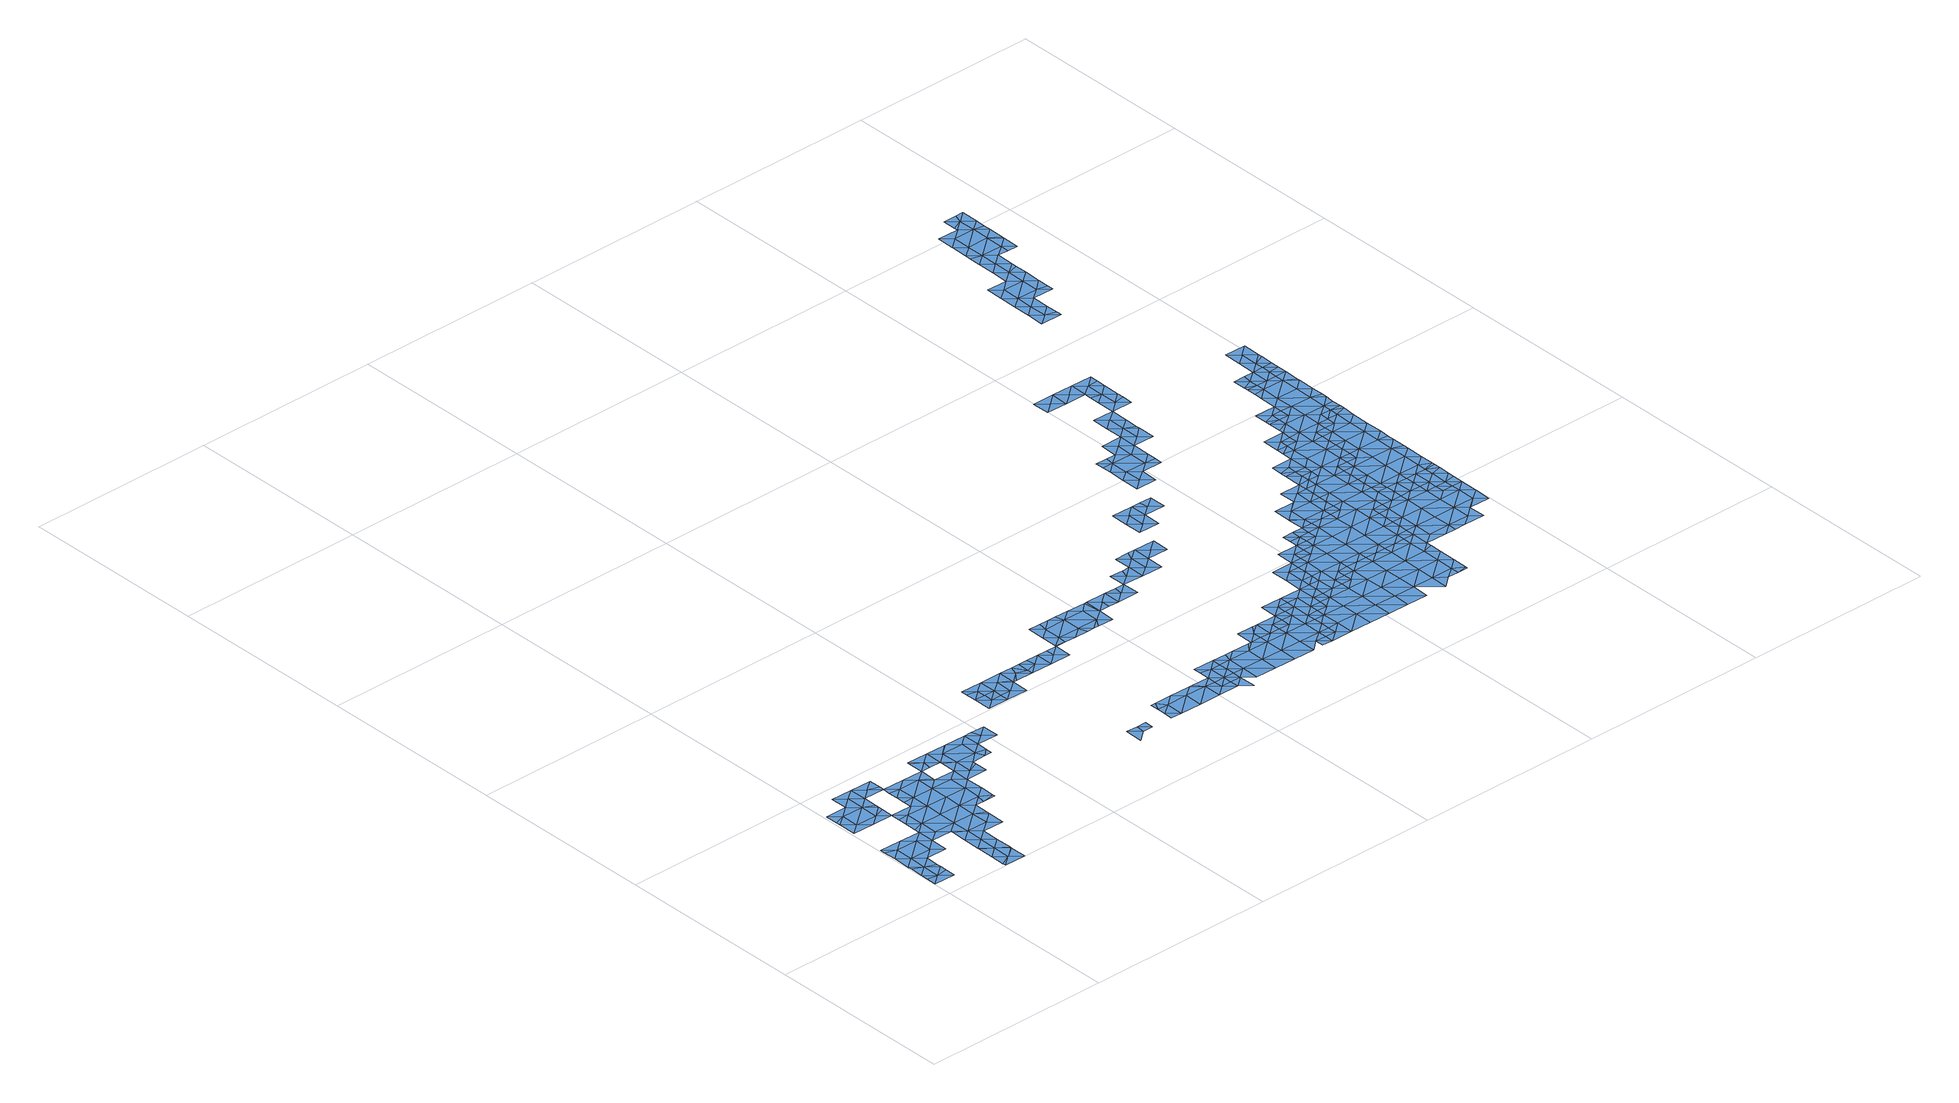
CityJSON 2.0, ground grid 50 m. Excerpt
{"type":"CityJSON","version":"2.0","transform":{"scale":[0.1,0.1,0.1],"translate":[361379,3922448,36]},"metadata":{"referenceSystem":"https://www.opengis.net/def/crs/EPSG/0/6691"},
"CityObjects":{
"waterbody1":{"type":"WaterBody","attributes":{"name":"9","class":"1140","function":"1","WaterBodyRiverFloodingRiskAttribute.description":"5","WaterBodyRiverFloodingRiskAttribute.rankOrg":"1","WaterBodyRiverFloodingRiskAttribute.adminType":"2","WaterBodyRiverFloodingRiskAttribute.scale":"L1"},"geometry":[{"type":"MultiSurface","lod":"1","boundaries":[[[0,1,2]],[[2,1,3]],[[3,1,4]],[[5,6,7]],[[7,6,8]],[[9,1,8]],[[1,9,10]],[[11,12,4]],[[7,8,1]],[[3,4,12]],[[13,3,12]],[[3,14,2]],[[11,4,15]],[[10,4,1]],[[8,16,9]],[[6,16,8]],[[1,0,7]],[[5,7,17]],[[14,3,13]],[[18,5,17]],[[18,19,5]],[[19,6,5]],[[9,20,10]],[[4,10,15]],[[15,10,21]],[[21,10,20]]]}]},
"waterbody2":{"type":"WaterBody","attributes":{"name":"9","class":"1140","function":"1","WaterBodyRiverFloodingRiskAttribute.description":"5","WaterBodyRiverFloodingRiskAttribute.rankOrg":"1","WaterBodyRiverFloodingRiskAttribute.adminType":"2","WaterBodyRiverFloodingRiskAttribute.scale":"L1"},"geometry":[{"type":"MultiSurface","lod":"1","boundaries":[[[22,23,24]],[[24,23,25]],[[26,27,28]],[[26,28,13]],[[13,28,29]],[[29,28,30]],[[31,30,28]],[[32,30,31]],[[31,24,32]],[[32,24,25]],[[32,25,33]],[[33,34,35]],[[34,33,25]],[[34,25,36]],[[37,34,36]],[[37,36,38]],[[38,36,39]],[[38,39,40]],[[41,42,43]],[[43,42,44]],[[44,45,43]],[[46,43,45]],[[47,48,49]],[[50,47,49]],[[51,47,50]],[[47,51,31]],[[47,31,52]],[[52,31,27]],[[48,53,54]],[[48,54,49]],[[49,54,55]],[[56,57,58]],[[49,55,59]],[[59,55,60]],[[60,55,57]],[[58,57,55]],[[61,62,63]],[[64,65,62]],[[66,67,68]],[[69,62,65]],[[68,67,70]],[[71,67,72]],[[72,67,66]],[[73,74,75]],[[76,75,74]],[[76,77,34]],[[77,35,34]],[[78,79,80]],[[81,82,79]],[[30,33,35]],[[83,82,81]],[[84,22,85]],[[86,22,24]],[[51,86,24]],[[23,87,25]],[[23,88,87]],[[30,32,33]],[[25,87,36]],[[87,39,36]],[[88,23,89]],[[89,90,91]],[[43,92,93]],[[92,94,93]],[[41,43,93]],[[42,95,44]],[[45,44,84]],[[59,96,50]],[[60,96,59]],[[57,97,60]],[[85,22,86]],[[86,51,50]],[[76,34,37]],[[31,28,27]],[[54,98,99]],[[53,98,54]],[[99,55,54]],[[59,50,49]],[[55,99,58]],[[100,101,102]],[[102,103,100]],[[102,104,103]],[[105,102,101]],[[102,105,104]],[[106,107,108]],[[109,61,110]],[[61,109,62]],[[100,62,109]],[[100,64,62]],[[74,73,63]],[[74,63,69]],[[63,62,69]],[[74,69,111]],[[74,111,76]],[[76,111,77]],[[80,77,111]],[[80,35,77]],[[79,35,80]],[[82,35,79]],[[82,30,35]],[[30,82,29]],[[29,82,112]],[[83,112,82]],[[83,81,113]],[[113,81,17]],[[81,114,17]],[[114,81,79]],[[79,115,114]],[[79,78,115]],[[103,64,100]],[[51,24,31]],[[116,64,103]],[[65,64,116]],[[117,65,116]],[[66,65,117]],[[68,65,66]],[[65,68,69]],[[118,69,68]],[[69,118,111]],[[67,115,70]],[[71,115,67]],[[92,119,120]],[[92,121,119]],[[122,107,106]],[[57,107,122]],[[107,57,123]],[[123,57,56]],[[84,44,22]],[[95,22,44]],[[90,95,91]],[[120,94,92]],[[43,124,92]],[[124,43,46]],[[108,107,125]],[[122,97,57]],[[123,126,107]],[[125,107,126]],[[124,121,92]],[[95,90,22]],[[23,90,89]],[[90,23,22]]]}]},
"waterbody3":{"type":"WaterBody","attributes":{"name":"9","class":"1140","function":"1","WaterBodyRiverFloodingRiskAttribute.description":"5","WaterBodyRiverFloodingRiskAttribute.rankOrg":"2","WaterBodyRiverFloodingRiskAttribute.adminType":"2","WaterBodyRiverFloodingRiskAttribute.scale":"L1"},"geometry":[{"type":"MultiSurface","lod":"1","boundaries":[[[127,128,129]],[[128,130,129]],[[131,129,132]],[[129,133,132]],[[131,127,129]],[[130,133,129]]]}]},
"waterbody4":{"type":"WaterBody","attributes":{"name":"9","class":"1140","function":"1","WaterBodyRiverFloodingRiskAttribute.description":"5","WaterBodyRiverFloodingRiskAttribute.rankOrg":"1","WaterBodyRiverFloodingRiskAttribute.adminType":"2","WaterBodyRiverFloodingRiskAttribute.scale":"L1"},"geometry":[{"type":"MultiSurface","lod":"1","boundaries":[[[128,134,135]],[[127,131,134]],[[136,134,131]],[[134,136,137]],[[128,127,134]],[[136,131,138]],[[133,139,140]],[[137,135,134]],[[132,133,140]],[[140,131,132]],[[138,131,140]],[[141,136,138]],[[141,138,142]],[[142,138,143]],[[143,138,140]],[[139,143,140]]]}]},
"waterbody5":{"type":"WaterBody","attributes":{"name":"9","class":"1140","function":"1","WaterBodyRiverFloodingRiskAttribute.description":"5","WaterBodyRiverFloodingRiskAttribute.rankOrg":"2","WaterBodyRiverFloodingRiskAttribute.adminType":"2","WaterBodyRiverFloodingRiskAttribute.scale":"L1"},"geometry":[{"type":"MultiSurface","lod":"1","boundaries":[[[144,145,146]],[[147,144,146]],[[148,147,146]],[[147,148,149]],[[150,151,152]],[[150,153,154]],[[154,155,156]],[[150,152,153]],[[155,154,153]],[[152,157,153]],[[155,153,158]],[[159,157,152]],[[158,153,157]],[[160,158,157]],[[159,161,157]],[[162,161,159]],[[157,161,160]],[[161,163,160]],[[164,161,162]],[[165,164,162]],[[164,166,161]],[[163,161,167]],[[166,167,161]],[[168,164,165]],[[169,168,165]],[[165,170,169]],[[171,172,169]],[[173,172,174]],[[173,169,172]],[[175,174,172]],[[176,174,175]],[[177,176,175]],[[178,172,171]],[[177,175,179]],[[178,180,172]],[[175,172,180]],[[179,175,181]],[[182,175,180]],[[181,175,182]],[[178,183,180]],[[184,181,182]],[[185,182,180]],[[180,183,186]],[[184,182,187]],[[180,186,185]],[[187,182,185]],[[183,188,186]],[[189,187,185]],[[185,190,189]],[[191,190,185]],[[186,188,192]],[[185,186,191]],[[191,186,192]],[[188,193,192]],[[194,190,191]],[[195,191,192]],[[193,195,192]],[[194,191,196]],[[193,197,195]],[[198,191,195]],[[196,191,198]],[[197,199,195]],[[196,200,201]],[[201,200,202]],[[203,198,195]],[[200,196,198]],[[204,203,195]],[[195,199,204]],[[205,202,200]],[[203,206,198]],[[207,200,198]],[[206,207,198]],[[208,200,207]],[[205,200,208]],[[209,208,207]],[[209,207,210]],[[209,211,208]],[[212,211,213]],[[212,208,211]],[[210,214,209]],[[211,215,213]],[[216,217,209]],[[216,209,214]],[[211,209,217]],[[211,217,215]],[[218,219,217]],[[217,219,215]],[[220,215,219]],[[218,221,219]],[[219,222,220]],[[219,221,222]],[[223,222,221]],[[221,224,223]],[[223,225,222]],[[226,222,225]],[[227,226,225]],[[224,228,223]],[[229,230,231]],[[232,225,223]],[[230,227,225]],[[229,227,230]],[[233,232,223]],[[233,223,228]],[[234,231,230]],[[225,235,230]],[[235,225,232]],[[234,230,236]],[[235,232,237]],[[230,238,236]],[[238,230,235]],[[237,239,235]],[[240,236,241]],[[236,238,241]],[[242,240,241]],[[239,243,235]],[[244,242,241]],[[238,235,243]],[[245,241,238]],[[246,243,239]],[[243,245,238]],[[247,244,241]],[[248,247,241]],[[245,248,241]],[[246,249,243]],[[250,245,243]],[[247,251,252]],[[248,251,247]],[[252,251,253]],[[243,249,250]],[[254,253,251]],[[249,255,250]],[[248,256,251]],[[245,250,257]],[[248,245,256]],[[255,258,250]],[[254,251,259]],[[245,257,256]],[[251,260,259]],[[258,261,250]],[[250,261,257]],[[251,256,260]],[[262,261,258]],[[261,263,257]],[[257,264,256]],[[265,259,260]],[[266,260,256]],[[260,267,265]],[[262,268,261]],[[264,257,263]],[[269,270,261]],[[269,261,268]],[[266,256,264]],[[263,261,270]],[[267,260,266]],[[271,272,263]],[[271,263,270]],[[264,263,272]],[[272,273,264]],[[274,267,266]],[[275,267,274]],[[273,276,264]],[[264,276,266]],[[277,275,274]],[[274,278,277]],[[279,278,280]],[[279,277,278]],[[276,281,266]],[[280,282,283]],[[266,281,274]],[[282,280,278]],[[283,284,285]],[[274,286,278]],[[284,283,282]],[[281,276,287]],[[288,282,278]],[[286,274,281]],[[289,290,291]],[[292,284,282]],[[287,293,281]],[[294,289,295]],[[295,289,291]],[[278,286,288]],[[296,286,281]],[[282,297,292]],[[296,281,293]],[[291,298,295]],[[299,294,295]],[[282,288,297]],[[300,288,286]],[[301,300,286]],[[301,286,296]],[[302,296,293]],[[299,295,298]],[[303,304,298]],[[303,292,304]],[[302,293,305]],[[306,307,288]],[[292,297,304]],[[306,288,300]],[[308,299,298]],[[297,288,307]],[[309,296,302]],[[310,304,297]],[[308,298,304]],[[311,310,297]],[[305,312,302]],[[311,297,307]],[[313,314,299]],[[308,313,299]],[[315,309,302]],[[315,302,312]],[[316,314,317]],[[318,308,304]],[[317,314,313]],[[319,304,310]],[[319,318,304]],[[318,313,308]],[[312,320,315]],[[321,317,313]],[[312,322,320]],[[319,310,323]],[[324,315,320]],[[322,325,320]],[[323,326,319]],[[327,313,318]],[[328,324,320]],[[321,313,327]],[[329,318,319]],[[330,331,332]],[[333,329,319]],[[328,320,325]],[[333,319,326]],[[334,335,321]],[[336,325,332]],[[334,337,335]],[[334,321,327]],[[338,339,318]],[[318,339,327]],[[332,331,336]],[[337,340,341]],[[318,329,338]],[[325,342,328]],[[334,340,337]],[[342,325,336]],[[341,340,343]],[[344,334,327]],[[331,345,336]],[[346,344,327]],[[346,327,339]],[[347,328,342]],[[345,348,336]],[[349,343,340]],[[342,336,350]],[[336,348,350]],[[342,351,347]],[[352,334,344]],[[353,349,340]],[[351,342,350]],[[351,354,347]],[[352,355,334]],[[340,334,355]],[[344,356,352]],[[340,355,353]],[[356,357,352]],[[358,359,353]],[[359,358,360]],[[361,362,352]],[[352,362,355]],[[353,355,358]],[[352,357,361]],[[360,363,364]],[[360,358,363]],[[365,358,355]],[[362,365,355]],[[364,366,367]],[[363,366,364]],[[367,366,368]],[[358,369,363]],[[370,368,366]],[[365,362,371]],[[358,365,369]],[[372,370,366]],[[365,371,373]],[[363,369,374]],[[366,363,375]],[[373,376,365]],[[366,375,372]],[[369,365,377]],[[363,374,375]],[[365,376,377]],[[377,378,369]],[[378,379,369]],[[374,369,379]],[[380,372,375]],[[381,375,374]],[[374,379,381]],[[382,375,381]],[[380,375,383]],[[375,382,383]]]}]},
"waterbody6":{"type":"WaterBody","attributes":{"name":"9","class":"1140","function":"1","WaterBodyRiverFloodingRiskAttribute.description":"5","WaterBodyRiverFloodingRiskAttribute.rankOrg":"2","WaterBodyRiverFloodingRiskAttribute.adminType":"2","WaterBodyRiverFloodingRiskAttribute.scale":"L1"},"geometry":[{"type":"MultiSurface","lod":"1","boundaries":[[[384,385,386]],[[384,387,385]],[[385,387,388]],[[389,388,387]],[[141,143,387]],[[141,387,384]],[[389,387,143]]]}]},
"waterbody7":{"type":"WaterBody","attributes":{"name":"9","class":"1140","function":"1","WaterBodyRiverFloodingRiskAttribute.description":"5","WaterBodyRiverFloodingRiskAttribute.rankOrg":"1","WaterBodyRiverFloodingRiskAttribute.adminType":"2","WaterBodyRiverFloodingRiskAttribute.scale":"L1"},"geometry":[{"type":"MultiSurface","lod":"1","boundaries":[[[390,391,386]],[[386,385,390]],[[385,388,390]],[[392,391,390]],[[393,392,390]],[[388,393,390]]]}]},
"waterbody8":{"type":"WaterBody","attributes":{"name":"9","class":"1140","function":"1","WaterBodyRiverFloodingRiskAttribute.description":"5","WaterBodyRiverFloodingRiskAttribute.rankOrg":"2","WaterBodyRiverFloodingRiskAttribute.adminType":"2","WaterBodyRiverFloodingRiskAttribute.scale":"L1"},"geometry":[{"type":"MultiSurface","lod":"1","boundaries":[[[394,392,395]],[[396,395,393]],[[392,393,395]],[[397,395,396]],[[394,395,397]]]}]},
"waterbody9":{"type":"WaterBody","attributes":{"name":"9","class":"1140","function":"1","WaterBodyRiverFloodingRiskAttribute.description":"5","WaterBodyRiverFloodingRiskAttribute.rankOrg":"1","WaterBodyRiverFloodingRiskAttribute.adminType":"2","WaterBodyRiverFloodingRiskAttribute.scale":"L1"},"geometry":[{"type":"MultiSurface","lod":"1","boundaries":[[[166,164,398]],[[168,169,398]],[[173,398,169]],[[177,399,400]],[[167,400,401]],[[401,400,399]],[[168,398,164]],[[174,398,173]],[[177,400,176]],[[166,398,167]],[[167,398,400]],[[174,400,398]],[[400,174,176]]]}]},
"waterbody10":{"type":"WaterBody","attributes":{"name":"9","class":"1140","function":"1","WaterBodyRiverFloodingRiskAttribute.description":"5","WaterBodyRiverFloodingRiskAttribute.rankOrg":"1","WaterBodyRiverFloodingRiskAttribute.adminType":"2","WaterBodyRiverFloodingRiskAttribute.scale":"L1"},"geometry":[{"type":"MultiSurface","lod":"1","boundaries":[[[402,403,404]],[[405,406,407]],[[408,405,407]],[[409,410,411]],[[410,403,411]],[[412,409,411]],[[412,411,413]],[[413,411,414]],[[415,403,416]],[[417,403,415]],[[403,417,407]],[[418,409,419]],[[403,407,404]],[[418,410,409]],[[420,421,404]],[[402,414,411]],[[422,414,402]],[[420,423,397]],[[423,420,404]],[[411,403,402]],[[402,404,421]],[[416,410,418]],[[403,410,416]],[[408,407,417]],[[407,406,404]],[[406,423,404]],[[421,422,402]]]}]},
"waterbody11":{"type":"WaterBody","attributes":{"name":"9","class":"1140","function":"1","WaterBodyRiverFloodingRiskAttribute.description":"5","WaterBodyRiverFloodingRiskAttribute.rankOrg":"2","WaterBodyRiverFloodingRiskAttribute.adminType":"2","WaterBodyRiverFloodingRiskAttribute.scale":"L1"},"geometry":[{"type":"MultiSurface","lod":"1","boundaries":[[[424,425,426]],[[426,425,419]],[[409,426,419]],[[427,426,409]],[[424,426,427]]]}]},
"waterbody12":{"type":"WaterBody","attributes":{"name":"9","class":"1140","function":"1","WaterBodyRiverFloodingRiskAttribute.description":"5","WaterBodyRiverFloodingRiskAttribute.rankOrg":"1","WaterBodyRiverFloodingRiskAttribute.adminType":"2","WaterBodyRiverFloodingRiskAttribute.scale":"L1"},"geometry":[{"type":"MultiSurface","lod":"1","boundaries":[[[428,429,430]],[[429,431,430]],[[424,431,429]],[[425,429,428]],[[424,429,425]]]}]},
"waterbody13":{"type":"WaterBody","attributes":{"name":"9","class":"1140","function":"1","WaterBodyRiverFloodingRiskAttribute.description":"5","WaterBodyRiverFloodingRiskAttribute.rankOrg":"1","WaterBodyRiverFloodingRiskAttribute.adminType":"2","WaterBodyRiverFloodingRiskAttribute.scale":"L1"},"geometry":[{"type":"MultiSurface","lod":"1","boundaries":[[[194,196,432]],[[194,432,190]],[[433,434,435]],[[190,436,435]],[[434,187,435]],[[432,196,201]],[[432,202,436]],[[189,190,435]],[[201,202,432]],[[435,187,189]],[[432,436,190]],[[433,435,436]]]}]},
"waterbody14":{"type":"WaterBody","attributes":{"name":"9","class":"1140","function":"1","WaterBodyRiverFloodingRiskAttribute.description":"5","WaterBodyRiverFloodingRiskAttribute.rankOrg":"1","WaterBodyRiverFloodingRiskAttribute.adminType":"2","WaterBodyRiverFloodingRiskAttribute.scale":"L1"},"geometry":[{"type":"MultiSurface","lod":"1","boundaries":[[[437,438,193]],[[197,193,438]],[[197,438,199]],[[438,439,199]],[[440,203,204]],[[204,199,440]],[[199,439,440]],[[440,441,203]],[[441,207,206]],[[206,203,441]],[[442,440,439]],[[210,207,441]],[[214,210,441]],[[442,439,443]],[[441,440,442]],[[444,214,441]],[[441,442,444]],[[444,445,214]],[[216,214,445]],[[217,216,445]],[[442,443,446]],[[442,447,444]],[[218,217,445]],[[447,442,446]],[[445,444,448]],[[218,445,221]],[[448,444,447]],[[445,449,221]],[[446,450,447]],[[445,448,449]],[[224,221,449]],[[448,447,451]],[[452,449,448]],[[447,450,451]],[[451,453,448]],[[228,224,449]],[[450,454,451]],[[448,453,452]],[[228,449,452]],[[455,228,452]],[[233,228,455]],[[232,233,455]],[[453,451,456]],[[451,454,456]],[[453,457,452]],[[237,232,455]],[[452,457,455]],[[453,456,458]],[[455,239,237]],[[457,453,458]],[[459,239,455]],[[457,459,455]],[[460,458,456]],[[461,462,456]],[[462,460,456]],[[458,460,457]],[[246,239,459]],[[459,457,463]],[[462,461,464]],[[246,459,249]],[[457,460,463]],[[459,465,249]],[[466,462,464]],[[462,467,460]],[[459,463,465]],[[255,249,465]],[[466,464,468]],[[463,460,467]],[[462,466,467]],[[469,465,463]],[[465,258,255]],[[468,470,466]],[[471,463,467]],[[469,258,465]],[[470,468,472]],[[466,473,467]],[[473,466,470]],[[463,471,469]],[[473,474,467]],[[471,467,474]],[[262,258,469]],[[471,475,469]],[[471,474,476]],[[268,262,469]],[[471,476,475]],[[475,268,469]],[[268,475,477]],[[475,478,477]],[[479,268,477]],[[269,268,479]],[[270,269,479]],[[480,270,479]],[[271,270,480]],[[272,271,480]],[[478,481,477]],[[477,481,479]],[[480,482,272]],[[273,272,482]],[[276,273,482]],[[483,480,479]],[[484,481,478]],[[481,485,479]],[[287,276,482]],[[485,483,479]],[[486,482,480]],[[293,287,482]],[[487,481,484]],[[480,483,486]],[[293,482,486]],[[488,481,487]],[[485,489,483]],[[485,481,489]],[[305,293,486]],[[481,488,489]],[[487,490,488]],[[489,491,483]],[[312,305,486]],[[486,483,491]],[[492,489,488]],[[490,492,488]],[[486,493,312]],[[486,491,493]],[[494,491,489]],[[495,489,492]],[[322,312,493]],[[496,495,492]],[[491,330,493]],[[325,322,493]],[[332,325,493]],[[494,489,495]],[[491,494,330]],[[493,330,332]],[[496,497,495]],[[331,330,494]],[[495,498,494]],[[495,497,498]],[[345,331,494]],[[499,494,498]],[[345,494,499]]]}]},
"waterbody15":{"type":"WaterBody","attributes":{"name":"9","class":"1140","function":"1","WaterBodyRiverFloodingRiskAttribute.description":"5","WaterBodyRiverFloodingRiskAttribute.rankOrg":"1","WaterBodyRiverFloodingRiskAttribute.adminType":"2","WaterBodyRiverFloodingRiskAttribute.scale":"L1"},"geometry":[{"type":"MultiSurface","lod":"1","boundaries":[[[500,501,502]],[[503,501,500]],[[503,504,501]],[[501,505,506]],[[501,504,505]],[[505,507,508]],[[505,509,507]],[[508,510,506]],[[511,512,513]],[[500,513,512]],[[502,501,506]],[[430,508,507]],[[502,513,500]],[[511,513,502]],[[505,508,506]],[[514,430,507]],[[514,507,509]],[[510,502,506]]]}]},
"waterbody16":{"type":"WaterBody","attributes":{"name":"9","class":"1140","function":"1","WaterBodyRiverFloodingRiskAttribute.description":"5","WaterBodyRiverFloodingRiskAttribute.rankOrg":"1","WaterBodyRiverFloodingRiskAttribute.adminType":"2","WaterBodyRiverFloodingRiskAttribute.scale":"L1"},"geometry":[{"type":"MultiSurface","lod":"1","boundaries":[[[208,212,515]],[[205,208,515]],[[212,213,515]],[[202,205,515]],[[516,515,213]],[[516,202,515]]]}]},
"waterbody17":{"type":"WaterBody","attributes":{"name":"9","class":"1140","function":"1","WaterBodyRiverFloodingRiskAttribute.description":"5","WaterBodyRiverFloodingRiskAttribute.rankOrg":"1","WaterBodyRiverFloodingRiskAttribute.adminType":"2","WaterBodyRiverFloodingRiskAttribute.scale":"L1"},"geometry":[{"type":"MultiSurface","lod":"1","boundaries":[[[231,517,518]],[[215,220,519]],[[220,226,519]],[[519,520,215]],[[229,231,518]],[[518,519,227]],[[226,227,519]],[[222,226,220]],[[517,520,518]],[[229,518,227]],[[518,520,519]]]}]},
"waterbody18":{"type":"WaterBody","attributes":{"name":"9","class":"1140","function":"1","WaterBodyRiverFloodingRiskAttribute.description":"5","WaterBodyRiverFloodingRiskAttribute.rankOrg":"1","WaterBodyRiverFloodingRiskAttribute.adminType":"2","WaterBodyRiverFloodingRiskAttribute.scale":"L1"},"geometry":[{"type":"MultiSurface","lod":"1","boundaries":[[[521,522,523]],[[524,525,526]],[[527,525,524]],[[528,529,522]],[[529,530,525]],[[531,523,532]],[[522,529,532]],[[532,529,527]],[[528,522,521]],[[529,525,527]],[[532,527,531]],[[523,522,532]],[[526,525,530]]]}]},
"waterbody19":{"type":"WaterBody","attributes":{"name":"9","class":"1140","function":"1","WaterBodyRiverFloodingRiskAttribute.description":"5","WaterBodyRiverFloodingRiskAttribute.rankOrg":"1","WaterBodyRiverFloodingRiskAttribute.adminType":"2","WaterBodyRiverFloodingRiskAttribute.scale":"L1"},"geometry":[{"type":"MultiSurface","lod":"1","boundaries":[[[231,234,533]],[[240,242,533]],[[533,236,240]],[[234,236,533]],[[534,231,533]],[[242,534,533]]]}]},
"waterbody20":{"type":"WaterBody","attributes":{"name":"9","class":"1140","function":"1","WaterBodyRiverFloodingRiskAttribute.description":"5","WaterBodyRiverFloodingRiskAttribute.rankOrg":"1","WaterBodyRiverFloodingRiskAttribute.adminType":"2","WaterBodyRiverFloodingRiskAttribute.scale":"L1"},"geometry":[{"type":"MultiSurface","lod":"1","boundaries":[[[244,247,535]],[[252,535,247]],[[252,536,535]],[[536,252,253]],[[535,536,537]],[[538,535,537]],[[242,535,538]],[[244,535,242]]]}]},
"waterbody21":{"type":"WaterBody","attributes":{"name":"9","class":"1140","function":"1","WaterBodyRiverFloodingRiskAttribute.description":"5","WaterBodyRiverFloodingRiskAttribute.rankOrg":"1","WaterBodyRiverFloodingRiskAttribute.adminType":"2","WaterBodyRiverFloodingRiskAttribute.scale":"L1"},"geometry":[{"type":"MultiSurface","lod":"1","boundaries":[[[539,540,541]],[[541,540,542]],[[543,544,545]],[[546,543,545]],[[543,547,548]],[[548,547,549]],[[549,547,550]],[[549,550,551]],[[552,551,550]],[[548,553,554]],[[548,554,544]],[[555,544,554]],[[556,557,555]],[[557,556,558]],[[559,558,556]],[[560,559,556]],[[561,562,563]],[[564,563,565]],[[544,555,566]],[[563,564,567]],[[547,543,546]],[[563,562,565]],[[568,560,555]],[[568,555,569]],[[566,555,557]],[[561,567,550]],[[550,540,561]],[[561,540,539]],[[563,567,561]],[[539,562,561]],[[570,542,540]],[[570,540,546]],[[540,547,546]],[[550,547,540]],[[552,550,567]],[[554,553,569]],[[548,544,543]],[[554,569,555]],[[555,560,556]]]}]},
"waterbody22":{"type":"WaterBody","attributes":{"name":"9","class":"1140","function":"1","WaterBodyRiverFloodingRiskAttribute.description":"5","WaterBodyRiverFloodingRiskAttribute.rankOrg":"1","WaterBodyRiverFloodingRiskAttribute.adminType":"2","WaterBodyRiverFloodingRiskAttribute.scale":"L1"},"geometry":[{"type":"MultiSurface","lod":"1","boundaries":[[[571,572,573]],[[259,265,574]],[[267,275,574]],[[265,267,574]],[[575,576,572]],[[575,572,571]],[[254,259,577]],[[578,285,579]],[[283,285,578]],[[277,279,573]],[[573,574,277]],[[572,574,573]],[[576,580,572]],[[577,259,574]],[[571,573,578]],[[573,280,578]],[[275,277,574]],[[279,280,573]],[[283,578,280]],[[571,578,579]],[[572,577,574]],[[580,577,572]],[[581,577,580]],[[253,577,581]],[[254,577,253]]]}]},
"waterbody23":{"type":"WaterBody","attributes":{"name":"9","class":"1140","function":"1","WaterBodyRiverFloodingRiskAttribute.description":"5","WaterBodyRiverFloodingRiskAttribute.rankOrg":"1","WaterBodyRiverFloodingRiskAttribute.adminType":"2","WaterBodyRiverFloodingRiskAttribute.scale":"L1"},"geometry":[{"type":"MultiSurface","lod":"1","boundaries":[[[298,291,303]],[[303,284,292]],[[303,291,582]],[[284,303,582]],[[284,582,285]],[[285,582,290]],[[291,290,582]]]}]},
"waterbody24":{"type":"WaterBody","attributes":{"name":"9","class":"1140","function":"1","WaterBodyRiverFloodingRiskAttribute.description":"5","WaterBodyRiverFloodingRiskAttribute.rankOrg":"1","WaterBodyRiverFloodingRiskAttribute.adminType":"2","WaterBodyRiverFloodingRiskAttribute.scale":"L1"},"geometry":[{"type":"MultiSurface","lod":"1","boundaries":[[[583,584,585]],[[586,587,588]],[[587,589,590]],[[591,584,586]],[[584,587,586]],[[589,592,590]],[[593,594,559]],[[593,559,595]],[[596,585,597]],[[598,583,585]],[[597,585,591]],[[591,586,588]],[[599,593,595]],[[593,597,594]],[[597,600,594]],[[588,590,592]],[[588,587,590]],[[598,585,596]],[[601,596,597]],[[599,601,593]],[[601,597,593]],[[600,597,591]],[[591,585,584]]]}]},
"waterbody25":{"type":"WaterBody","attributes":{"name":"9","class":"1140","function":"1","WaterBodyRiverFloodingRiskAttribute.description":"5","WaterBodyRiverFloodingRiskAttribute.rankOrg":"1","WaterBodyRiverFloodingRiskAttribute.adminType":"2","WaterBodyRiverFloodingRiskAttribute.scale":"L1"},"geometry":[{"type":"MultiSurface","lod":"1","boundaries":[[[335,337,602]],[[602,316,317]],[[335,602,321]],[[337,603,602]],[[317,321,602]],[[603,316,602]]]}]},
"waterbody26":{"type":"WaterBody","attributes":{"name":"9","class":"1140","function":"1","WaterBodyRiverFloodingRiskAttribute.description":"5","WaterBodyRiverFloodingRiskAttribute.rankOrg":"1","WaterBodyRiverFloodingRiskAttribute.adminType":"2","WaterBodyRiverFloodingRiskAttribute.scale":"L1"},"geometry":[{"type":"MultiSurface","lod":"1","boundaries":[[[604,605,606]],[[607,608,606]],[[338,609,339]],[[328,347,610]],[[610,611,328]],[[324,328,611]],[[315,324,611]],[[612,339,609]],[[605,300,301]],[[356,344,612]],[[356,612,357]],[[612,613,357]],[[612,614,613]],[[357,613,615]],[[361,357,615]],[[361,371,362]],[[323,310,616]],[[338,329,609]],[[329,617,609]],[[346,612,344]],[[614,612,609]],[[326,323,616]],[[311,307,616]],[[617,329,333]],[[333,326,617]],[[326,608,617]],[[371,361,615]],[[615,613,618]],[[607,619,617]],[[614,609,617]],[[607,617,608]],[[607,620,621]],[[616,608,326]],[[616,606,608]],[[309,315,605]],[[611,605,315]],[[611,606,605]],[[622,606,611]],[[622,607,606]],[[607,622,623]],[[620,607,623]],[[310,311,616]],[[606,616,604]],[[616,307,604]],[[307,306,604]],[[306,300,604]],[[610,622,611]],[[619,621,624]],[[619,607,621]],[[619,614,617]],[[604,300,605]],[[618,625,615]],[[615,625,371]],[[371,625,373]],[[301,296,309]],[[301,309,605]],[[346,339,612]],[[354,626,347]],[[613,627,618]],[[613,614,627]],[[619,624,628]],[[629,623,622]],[[610,629,622]],[[610,626,629]],[[347,626,610]],[[614,619,628]],[[614,628,627]]]}]},
"waterbody27":{"type":"WaterBody","attributes":{"name":"9","class":"1140","function":"1","WaterBodyRiverFloodingRiskAttribute.description":"5","WaterBodyRiverFloodingRiskAttribute.rankOrg":"1","WaterBodyRiverFloodingRiskAttribute.adminType":"2","WaterBodyRiverFloodingRiskAttribute.scale":"L1"},"geometry":[{"type":"MultiSurface","lod":"1","boundaries":[[[630,343,349]],[[631,630,632]],[[349,632,630]],[[349,353,632]],[[359,632,353]],[[359,360,632]],[[631,632,360]]]}]},
"waterbody28":{"type":"WaterBody","attributes":{"name":"9","class":"1140","function":"1","WaterBodyRiverFloodingRiskAttribute.description":"5","WaterBodyRiverFloodingRiskAttribute.rankOrg":"1","WaterBodyRiverFloodingRiskAttribute.adminType":"2","WaterBodyRiverFloodingRiskAttribute.scale":"L1"},"geometry":[{"type":"MultiSurface","lod":"1","boundaries":[[[370,372,633]],[[634,633,372]],[[635,633,634]],[[636,633,635]],[[637,633,636]],[[638,634,639]],[[372,639,634]],[[372,380,639]],[[638,640,641]],[[639,640,638]],[[633,637,370]],[[370,637,368]],[[639,383,640]],[[380,383,639]]]}]},
"waterbody29":{"type":"WaterBody","attributes":{"name":"9","class":"1140","function":"1","WaterBodyRiverFloodingRiskAttribute.description":"5","WaterBodyRiverFloodingRiskAttribute.rankOrg":"2","WaterBodyRiverFloodingRiskAttribute.adminType":"2","WaterBodyRiverFloodingRiskAttribute.scale":"L1"},"geometry":[{"type":"MultiSurface","lod":"1","boundaries":[[[638,641,642]],[[643,644,645]],[[642,646,634]],[[645,644,647]],[[647,646,645]],[[642,643,645]],[[643,642,648]],[[648,642,641]],[[634,638,642]],[[646,642,645]]]}]},
"waterbody30":{"type":"WaterBody","attributes":{"name":"9","class":"1140","function":"1","WaterBodyRiverFloodingRiskAttribute.description":"5","WaterBodyRiverFloodingRiskAttribute.rankOrg":"1","WaterBodyRiverFloodingRiskAttribute.adminType":"2","WaterBodyRiverFloodingRiskAttribute.scale":"L1"},"geometry":[{"type":"MultiSurface","lod":"1","boundaries":[[[649,650,651]],[[649,652,650]],[[653,652,649]],[[653,654,652]],[[655,656,657]],[[658,657,656]],[[658,659,657]],[[660,661,662]],[[660,662,663]],[[664,663,662]],[[663,664,665]],[[664,666,665]],[[667,668,669]],[[667,669,670]],[[667,670,671]],[[672,651,650]],[[673,674,675]],[[671,676,667]],[[669,668,677]],[[676,678,667]],[[679,665,680]],[[680,677,679]],[[677,668,679]],[[681,679,668]],[[682,683,681]],[[684,683,682]],[[674,657,675]],[[685,686,687]],[[687,686,688]],[[689,674,673]],[[674,652,655]],[[690,652,674]],[[690,674,689]],[[690,689,691]],[[688,690,691]],[[690,688,686]],[[672,690,686]],[[692,672,686]],[[692,686,693]],[[693,686,685]],[[680,665,666]],[[679,663,665]],[[694,660,663]],[[659,675,657]],[[674,655,657]],[[695,662,661]],[[664,662,696]],[[654,655,652]],[[690,650,652]],[[690,672,650]],[[684,694,683]],[[694,663,683]],[[663,679,683]],[[683,679,681]],[[668,678,681]],[[678,668,667]],[[697,655,654]],[[697,698,655]],[[662,699,696]],[[695,699,662]],[[656,699,695]],[[656,655,699]],[[696,699,698]],[[698,699,655]]]}]}
},
"vertices":[
[122,381,6],[94,395,6],[122,372,6],[93,349,6],[37,350,6],[151,441,6],[123,464,6],[123,418,6],[95,442,6],[66,419,6],[37,396,6],[8,327,6],[65,326,6],[121,326,6],[122,359,6],[9,374,6],[67,465,6],[179,417,6],[180,431,6],[180,463,6],[9,420,6],[9,386,6],
[204,163,6],[261,208,6],[205,209,6],[262,254,6],[121,301,6],[121,279,6],[149,302,6],[178,325,6],[206,301,6],[149,256,6],[205,255,6],[263,300,6],[320,299,6],[263,347,6],[319,253,6],[348,276,6],[347,236,6],[314,230,6],[347,230,6],[231,49,6],[231,93,6],[202,70,6],[203,116,6],[174,94,6],[174,91,6],[120,233,6],[63,234,6],[91,210,6],[119,187,6],[148,210,6],[120,245,6],[6,235,6],[34,211,6],[34,165,6],[5,131,6],[33,119,6],[5,142,6],[90,164,6],[62,142,6],[443,367,6],[434,390,6],[406,367,6],[435,436,6],[378,437,6],[350,461,6],[322,438,6],[350,415,6],[378,391,6],[318,415,6],[294,457,6],[294,462,6],[405,355,6],[377,345,6],[405,321,6],[348,322,6],[320,346,6],[292,375,6],[264,393,6],[292,369,6],[207,394,6],[207,347,6],[179,371,6],[175,140,6],[176,180,6],[176,186,6],[290,231,6],[289,193,6],[289,184,6],[261,162,6],[289,138,6],[202,24,6],[230,47,6],[230,45,6],[232,139,6],[118,141,6],[61,108,6],[6,222,6],[6,189,6],[463,413,6],[520,412,6],[492,435,6],[464,459,6],[484,459,6],[521,458,6],[61,76,6],[32,73,6],[60,49,6],[463,385,6],[462,367,6],[349,368,6],[178,347,6],[179,397,6],[236,416,6],[293,415,6],[407,460,6],[404,460,6],[350,408,6],[173,1,6],[230,0,6],[173,9,6],[61,95,6],[4,96,6],[174,47,6],[4,50,6],[4,77,6],
[607,549,8],[579,550,8],[607,526,8],[578,503,8],[635,549,8],[635,526,8],[635,503,8],
[607,572,8],[579,579,8],[636,595,8],[579,596,8],[664,571,8],[692,502,8],[663,525,8],[693,594,8],[692,553,8],[692,548,8],
[744,224,8],[743,177,8],[772,200,8],[774,223,8],[800,200,8],[801,223,8],[857,222,8],[857,199,8],[885,198,8],[886,244,8],[858,244,8],[870,268,8],[858,268,8],[943,244,8],[915,267,8],[942,197,8],[972,266,8],[1000,243,8],[999,196,8],[981,266,8],[1028,219,8],[1056,196,8],[1028,242,8],[1028,265,8],[1056,219,8],[1084,218,8],[1084,172,8],[1112,195,8],[1113,241,8],[1085,241,8],[1085,264,8],[1114,287,8],[1085,288,8],[1086,311,8],[1169,194,8],[1121,310,8],[1170,240,8],[1143,310,8],[1171,286,8],[1226,193,8],[1191,309,8],[1227,285,8],[1227,239,8],[1199,309,8],[1283,192,8],[1228,309,8],[1256,308,8],[1284,285,8],[1283,238,8],[1311,215,8],[1284,308,8],[1340,237,8],[1313,307,8],[1340,214,8],[1341,284,8],[1368,214,8],[1341,330,8],[1313,330,8],[1313,353,8],[1369,260,8],[1368,237,8],[1342,353,8],[1369,283,8],[1369,306,8],[1370,353,8],[1398,329,8],[1398,306,8],[1399,375,8],[1371,376,8],[1371,399,8],[1426,305,8],[1428,398,8],[1427,329,8],[1427,352,8],[1455,351,8],[1456,374,8],[1456,397,8],[1484,351,8],[1484,397,8],[1512,373,8],[1512,350,8],[1513,420,8],[1485,420,8],[1485,443,9],[1540,350,8],[1485,466,9],[1514,466,9],[1486,489,9],[1541,396,8],[1541,373,8],[1514,489,9],[1570,419,8],[1543,489,9],[1569,396,8],[1571,465,9],[1598,395,8],[1543,512,9],[1571,511,9],[1543,535,9],[1627,418,8],[1572,534,9],[1627,464,9],[1626,395,8],[1600,534,9],[1628,510,9],[1655,394,8],[1683,417,8],[1629,557,9],[1600,557,9],[1601,580,9],[1629,580,9],[1683,394,8],[1685,509,9],[1684,463,9],[1711,393,9],[1657,579,9],[1685,556,9],[1740,416,9],[1740,393,9],[1741,462,9],[1741,509,9],[1686,579,9],[1742,555,9],[1714,578,9],[1768,393,9],[1768,416,9],[1769,439,9],[1769,462,9],[1769,485,9],[1770,508,9],[1743,601,9],[1715,601,9],[1770,531,9],[1715,625,9],[1744,647,9],[1715,648,9],[1716,671,9],[1799,554,9],[1744,693,9],[1716,694,9],[1745,717,9],[1716,717,9],[1800,600,9],[1799,531,9],[1800,646,9],[1717,781,9],[1717,763,9],[1745,763,9],[1773,716,9],[1827,530,9],[1718,809,9],[1746,786,9],[1828,577,9],[1801,693,9],[1774,762,9],[1774,809,9],[1828,623,9],[1828,600,9],[1856,553,9],[1773,739,9],[1802,739,9],[1855,530,9],[1829,646,9],[1829,669,9],[1802,785,9],[1856,576,9],[1830,715,9],[1829,692,9],[1884,530,9],[1803,831,9],[1775,836,9],[1884,576,9],[1775,855,9],[1804,854,9],[1859,784,9],[1858,738,9],[1912,552,9],[1832,854,9],[1912,529,9],[1858,715,9],[1913,575,9],[1940,529,9],[1886,714,9],[1860,830,9],[1941,575,9],[1887,761,9],[1940,482,9],[1968,482,9],[1940,506,9],[1887,737,9],[1861,877,9],[1832,877,9],[1968,505,9],[1833,900,10],[1888,784,9],[1888,807,9],[1861,923,10],[1833,912,10],[1969,551,9],[1833,946,10],[1889,853,9],[1996,482,9],[1888,830,9],[1969,574,9],[1997,509,9],[1862,946,10],[1997,528,9],[1998,558,9],[1917,876,9],[1890,945,10],[1998,574,9],[1918,922,10],[1917,853,9],[1945,852,9],[1919,968,10],[1890,969,10],[1891,992,10],[1946,875,9],[1946,898,10],[1919,1014,10],[1891,1038,10],[1975,921,10],[1920,1061,10],[1892,1059,10],[1892,1084,10],[1976,967,10],[1921,1084,10],[1974,898,10],[1949,1083,10],[2003,897,10],[1976,1013,10],[1977,1060,10],[2003,921,10],[2004,944,11],[2004,958,11],[2004,990,11],[1977,1083,10],[2005,1036,11],[2005,1042,11],[2006,1082,11],
[729,594,8],[749,562,8],[750,593,8],[721,571,8],[749,547,8],[703,548,8],
[778,570,8],[775,593,8],[806,592,8],[806,546,8],
[835,592,8],[834,569,8],[862,545,8],[863,591,8],
[1056,242,8],[1029,312,8],[1057,288,8],[1029,292,8],
[949,613,8],[949,660,8],[892,614,8],[865,684,8],[864,638,8],[893,660,8],[896,683,8],[1034,635,8],[1006,659,8],[1005,612,8],[1033,589,8],[991,590,8],[977,590,8],[942,683,8],[978,682,8],[921,683,8],[1030,681,8],[1035,681,8],[890,591,8],[920,591,8],[957,590,8],[863,593,8],
[1091,634,8],[1091,680,8],[1063,658,8],[1062,635,8],
[1124,680,7],[1120,657,8],[1148,680,7],[1148,633,8],
[1285,331,8],[1244,354,8],[1200,355,8],[1228,332,8],[1257,354,8],
[1311,192,8],[1339,191,8],[1396,190,8],[1397,237,8],[1397,283,8],[1453,236,8],[1453,189,8],[1454,282,8],[1455,328,8],[1510,189,8],[1510,235,8],[1511,281,8],[1512,327,8],[1566,188,8],[1567,234,8],[1568,326,8],[1568,280,8],[1623,187,8],[1569,373,8],[1624,233,8],[1625,325,8],[1624,279,8],[1626,372,8],[1681,278,8],[1680,186,8],[1680,232,8],[1682,325,8],[1708,209,9],[1683,371,8],[1737,231,9],[1738,278,9],[1738,208,9],[1739,370,9],[1765,214,9],[1739,324,9],[1765,208,9],[1766,254,9],[1767,300,9],[1767,346,9],[1767,332,9],[1796,369,9],[1824,346,9],[1797,415,9],[1797,461,9],[1853,368,9],[1798,508,9],[1854,461,9],[1852,345,9],[1853,414,9],[1855,507,9],[1881,345,9],[1910,367,9],[1910,414,9],[1938,344,9],[1911,460,9],[1938,390,9],[1912,506,9],[1968,459,9],[1967,413,9],[1940,390,9],[1995,389,9],[1996,435,9],[1996,438,9],
[1263,770,6],[1234,748,6],[1262,724,6],[1244,771,6],[1206,771,6],[1206,725,6],[1234,701,6],[1177,702,6],[1205,679,6],[1186,725,6],[1262,678,6],[1319,723,6],[1320,769,6],[1291,747,6],[1149,726,6],
[1342,376,8],[1314,400,8],
[1429,490,9],[1457,467,9],[1456,421,8],[1428,444,9],
[1321,816,6],[1349,838,6],[1321,862,6],[1403,907,6],[1407,884,6],[1435,906,6],[1379,907,6],[1377,815,6],[1378,861,6],[1435,860,6],[1322,908,6],[1350,884,6],
[1515,512,9],[1487,536,9],
[1572,557,9],[1573,581,9],[1544,581,9],[1544,558,9],
[1438,1045,7],[1466,1068,7],[1438,1068,7],[1438,1091,7],[1524,1113,7],[1553,1136,7],[1496,1136,7],[1495,1090,7],[1523,1067,7],[1552,1089,7],[1551,1043,7],[1522,1020,7],[1551,1019,7],[1550,997,7],[1609,1088,7],[1581,1112,7],[1581,1158,7],[1582,1204,7],[1553,1182,7],[1554,1228,7],[1611,1227,7],[1610,1181,7],[1466,1021,7],[1437,999,7],[1465,975,7],[1493,952,7],[1436,952,7],[1553,1181,7],[1494,998,7],[1609,1145,7],[1609,1135,7],[1469,1091,7],
[1659,672,9],[1630,649,9],[1687,648,9],[1686,602,9],[1655,672,9],[1602,673,9],[1629,603,9],[1688,694,9],[1660,718,9],[1601,626,9],[1601,624,9],
[1745,740,9],
[1670,1365,7],[1613,1366,7],[1641,1342,7],[1584,1343,7],[1556,1367,7],[1555,1320,7],[1499,1368,7],[1527,1344,7],[1612,1320,7],[1499,1321,7],[1639,1250,7],[1611,1273,7],[1667,1226,7],[1669,1319,7],[1640,1296,7],[1669,1343,7],[1668,1254,7],[1612,1301,7],[1668,1272,7],
[1804,877,9],[1776,901,9],
[1857,645,9],[1856,599,9],[1914,645,9],[1971,690,9],[1915,691,9],[1916,783,9],[1970,598,9],[1913,598,9],[1917,829,9],[1973,829,9],[1973,782,9],[1974,875,9],[1858,692,9],[1915,737,9],[2002,851,9],[1972,736,9],[1999,679,9],[2000,713,9],[1971,644,9],[1999,666,9],[2000,733,9],[2003,883,10],[1998,583,9],[2001,805,9],[2001,759,9],[1999,620,9],
[1834,960,10],[1834,993,10],[1862,969,10],
[1921,1107,10],[1950,1129,11],[1924,1130,11],[1893,1130,10],[1892,1096,10],[1978,1129,11],[1978,1106,10],[2006,1107,11],[2006,1129,11],
[1978,1152,12],[2007,1175,12],[2008,1221,12],[1979,1198,12],[1950,1176,12],[1951,1222,12],[2007,1163,12],
[1792,1964,13],[1821,1987,13],[1793,2010,13],[1820,1940,13],[1792,1961,13],[1792,1918,13],[1820,1894,13],[1848,1871,13],[1876,1893,13],[1875,1870,13],[1904,1870,13],[1846,1778,13],[1847,1810,13],[1818,1802,13],[1817,1756,13],[1789,1779,13],[1761,1756,13],[1733,1780,13],[1759,1618,13],[1759,1664,13],[1731,1641,13],[1730,1595,13],[1787,1594,13],[1850,2009,13],[1905,1921,13],[1877,1940,13],[1905,1916,13],[1787,1609,13],[1731,1688,13],[1787,1640,13],[1760,1710,13],[1732,1734,13],[1788,1687,13],[1845,1686,13],[1817,1709,13],[1845,1702,13],[1887,2055,13],[1878,2032,13],[1907,2055,13],[1906,2008,13],[1906,1962,13],[1878,1986,13],[1906,1982,13],[1850,2019,13],[1850,2055,13],[1845,1732,13],[1847,1824,13],[1790,1825,13],[1791,1902,13],[1791,1872,13],[1819,1848,13]
]}
